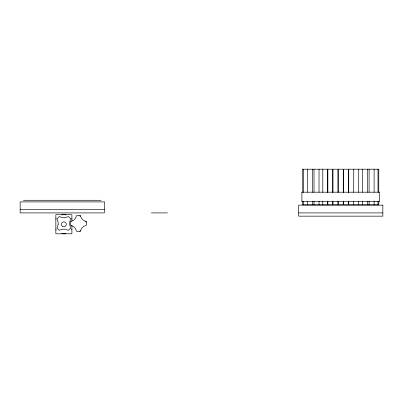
<?xml version="1.0" encoding="UTF-8"?>
<svg xmlns="http://www.w3.org/2000/svg" width="403" height="403" viewBox="0 0 403 403"><rect width="100%" height="100%" fill="white"/><g stroke="black" fill="none" stroke-linecap="round" stroke-linejoin="round"><path stroke-width="0.6" d="M80.061 231.534L81.678 228.299L83.3 226.677L86.539 225.06L86.539 221.821L83.3 220.199L81.678 218.582L80.061 215.343L76.822 215.343L75.205 218.582L73.583 220.199L70.344 221.821L70.344 225.06L73.583 226.677L75.205 228.299L76.822 231.534L80.061 231.534L80.061 230.456M302.724 169.195L332.757 169.195M301.907 192.191L379.596 192.191L379.601 201.581L301.907 201.581M23.404 200.286L101.093 200.286M302.724 204.82L332.757 204.82M20.15 209.676L104.347 209.676M151.306 212.915L167.497 212.915M298.653 212.915L382.85 212.915M85.456 221.821L86.539 221.821M378.785 192.322L378.785 169.195L348.746 169.195L348.741 192.322M378.785 201.072L378.785 204.82L348.746 204.82L348.741 201.072M377.989 169.195L377.989 192.322M377.989 201.072L377.989 204.82M374.11 169.195L374.11 192.322M374.11 201.072L374.11 204.82M369.093 169.195L369.093 192.322M369.093 201.072L369.093 204.82M367.491 169.195L367.491 192.322M367.491 201.072L367.491 204.82M362.473 169.195L362.473 192.322M362.473 201.072L362.473 204.82M358.715 169.2L358.715 192.322M358.715 201.072L358.715 204.82M353.758 169.195L353.698 192.322M353.698 201.072L353.758 204.82M348.57 192.322L348.57 169.195L343.558 169.195L343.552 192.322M348.57 201.072L348.57 204.82L343.558 204.82L343.552 201.072M343.26 192.322L343.26 169.195L338.248 169.195L338.243 192.322M343.26 201.072L343.26 204.82L338.248 204.82L338.243 201.072M337.951 192.322L337.951 169.2L332.938 169.2L332.933 192.322M337.951 201.072L337.951 204.82L332.938 204.82L332.933 201.072M332.762 169.195L332.762 192.322M332.762 201.072L332.762 204.82M327.805 169.195L327.805 192.322M327.805 201.072L327.805 204.82M327.74 169.195L327.74 192.322M327.74 201.072L327.74 204.82M322.788 169.195L322.788 192.322M322.788 201.072L322.788 204.82M319.03 169.2L319.03 192.322M319.03 201.072L319.03 204.82M314.013 169.2L314.013 192.322M314.013 201.072L314.013 204.82M312.411 169.195L312.411 192.322M312.411 201.072L312.411 204.82M307.393 169.195L307.393 192.322M307.393 201.072L307.393 204.82M303.514 169.195L303.514 192.322M303.514 201.072L303.514 204.82M302.718 169.195L302.718 192.322M302.718 201.072L302.718 204.82M301.897 192.191L301.897 201.581M80.061 215.343L80.061 216.421M71.895 221.474L71.895 214.698L55.846 214.698L55.846 233.8L71.895 233.8L71.895 225.176M71.895 229.433A9.551 9.551 0 0 1 71.543 229.942M66.062 233.549A9.551 9.551 0 0 1 61.674 233.549M56.193 229.942A9.551 9.551 0 0 1 55.846 229.433M55.846 219.066A9.551 9.551 0 0 1 56.193 218.557M61.674 214.95A9.551 9.551 0 0 1 66.062 214.95M71.543 218.557A9.551 9.551 0 0 1 71.895 219.066M58.143 224.587L56.999 228.017L59.286 230.309L62.722 229.166L65.014 229.166L68.45 230.309L70.737 228.017L69.593 224.587L69.593 222.295L70.737 218.859L68.45 216.572L65.014 217.716L62.722 217.716L59.286 216.572L56.999 218.859L58.143 222.295L58.143 224.587M104.347 201.903L20.15 201.903L20.15 212.915L104.347 212.915L104.347 201.903M382.85 205.142L298.653 205.142L298.653 216.154L382.85 216.154L382.85 205.142M62.646 226.37A2.443 2.443 0 0 0 66.314 224.249A2.443 2.443 0 0 0 62.646 222.134A2.443 2.443 0 0 0 62.646 226.37"/></g></svg>
